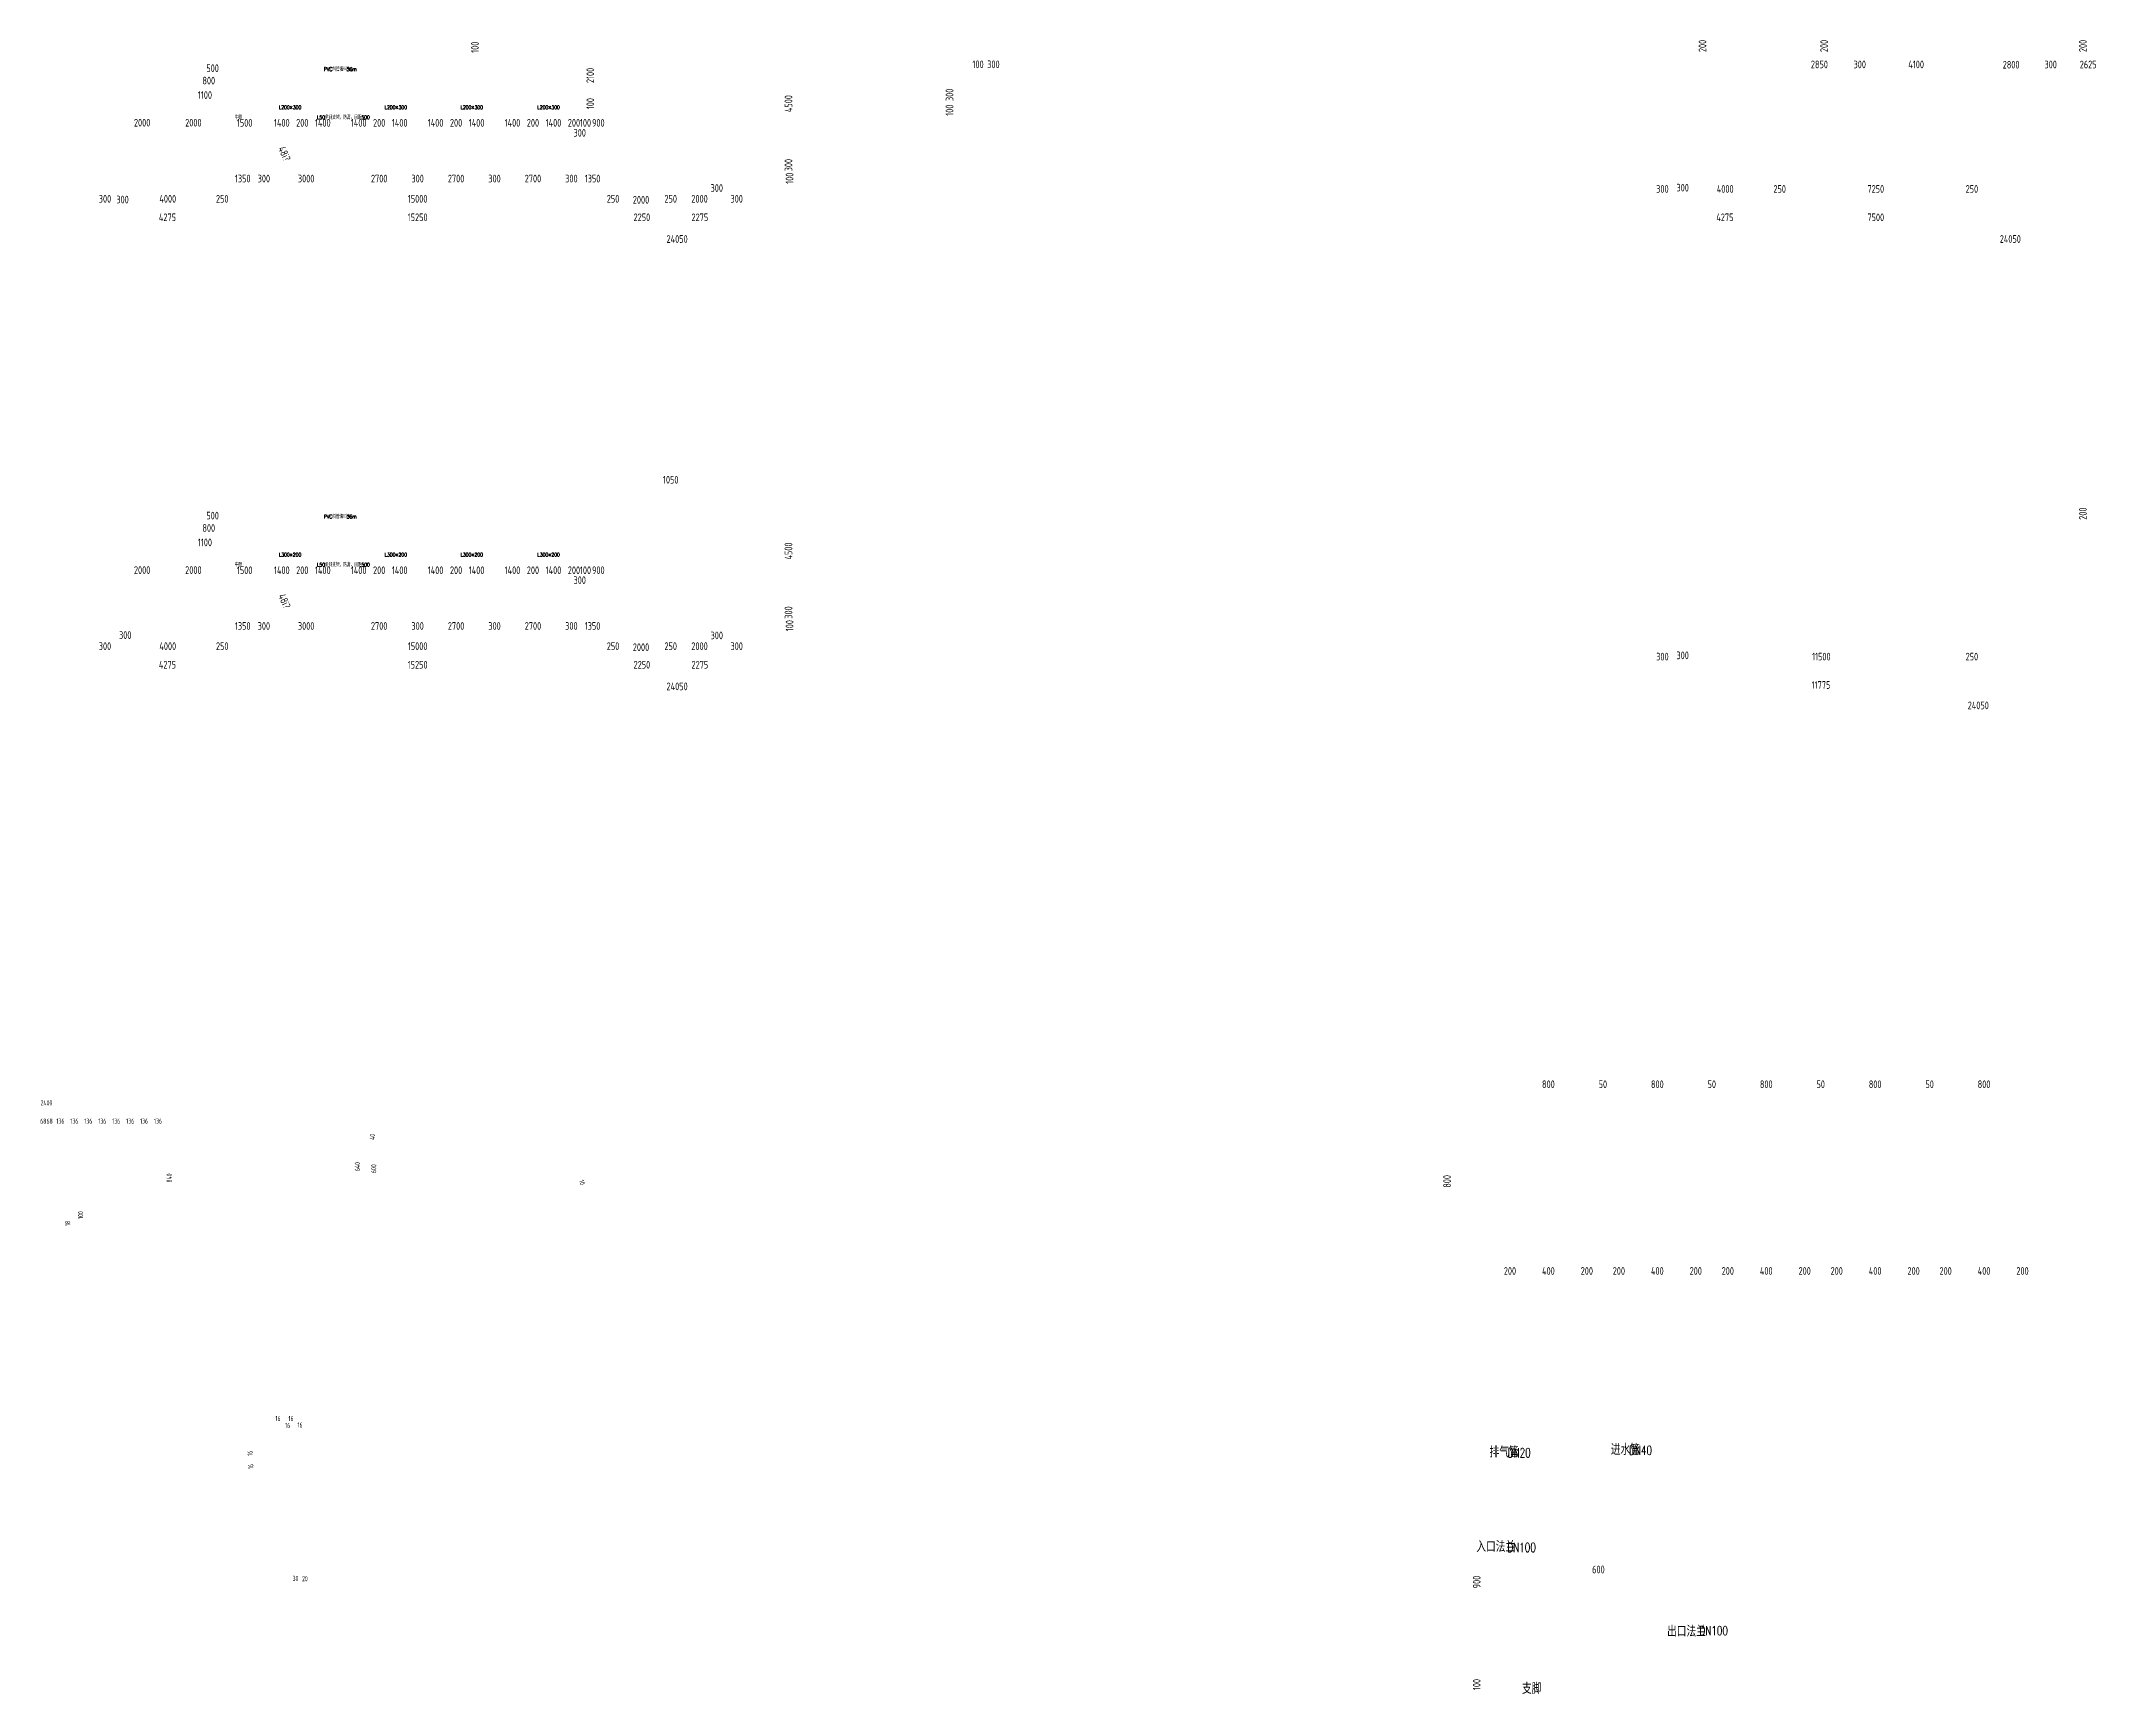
# Model space of a CAD drawing. Extents: x 838828 to 1489448, y 610351 to 848160.
# Drawn here: x 1327046 to 1407187, y 770109 to 834621 of the extents above; entities that cross this region are included whole.
import ezdxf

# ---------------------------------------------------------------- set-up
doc = ezdxf.new("R2010")
doc.units = 0
doc.header["$LTSCALE"] = 1000
doc.header["$MEASUREMENT"] = 0
doc.layers.get('0').update_dxf_attribs({"linetype": 'CONTINUOUS', "lineweight": 13})
doc.layers.add('HATCH', color=8, linetype='CONTINUOUS', lineweight=13)
doc.layers.add('标注', color=8, linetype='CONTINUOUS', lineweight=13)
doc.styles.add('BZ', font='simplex.shx', dxfattribs={"width": 0.8, "bigfont": 'hztxt.shx'})
doc.styles.add('TSSD_DIMENSION', font='tssdeng.shx', dxfattribs={"width": 0.7, "bigfont": 'tssdchn.shx'})

msp = doc.modelspace()

# ---------------------------------------------------------------- texts
at = {"ltscale": 200, "style": 'BZ', "width": 0.7}
for s, height, p in [('排气管', 432, (1383565, 779339, 36000)), ('进水管', 432, (1388299, 779435, 36000)), ('DN40', 360, (1389010, 779439, 43200)), ('DN20', 360, (1384276, 779343, 43200)), ('入口法兰', 432, (1383051, 775645, 36000)), ('DN100', 360, (1384260, 775649, 43200)), ('出口法兰', 432, (1390493, 772341, 36000)), ('DN100', 360, (1391755, 772397, 43200)), ('支脚', 432, (1384833, 770109, 36000))]:
    msp.add_text(s, height=height, dxfattribs=at).set_placement(p)
at = {"layer": 'HATCH', "color": 7, "ltscale": 0.001, "attachment_point": 5, "style": 'TSSD_DIMENSION'}
for s, insert, char_height, rotation in [('\\A1;100', (1343974, 834380), 300, 90), ('\\A1;200', (1391873, 834430), 300, 90), ('\\A1;200', (1396619, 834430), 300, 90), ('\\A1;200', (1406718, 834430), 300, 90), ('\\A1;2100', (1348476, 833280), 300, 90), ('\\A1;300', (1362493, 832523), 300, 90), ('\\A1;100', (1348476, 832180), 300, 90), ('\\A1;4500', (1356209, 832180), 300, 90), ('\\A1;100', (1362493, 831923), 300, 90), ('\\A1;48¡?', (1336543, 830221), 300, 294.00639), ('\\A1;300', (1356209, 829780), 300, 90), ('\\A1;100', (1356252, 829267), 300, 90), ('\\A1;200', (1406718, 816177), 300, 90), ('\\A1;4500', (1356209, 814718), 300, 90), ('\\A1;48¡?', (1336543, 812758), 300, 294.00639), ('\\A1;300', (1356209, 812318), 300, 90), ('\\A1;100', (1356252, 811805), 300, 90), ('\\A1;40', (1339973, 791852), 200, 90), ('\\A1;840', (1332046, 790246), 200, 90), ('\\A1;640', (1339386, 790692), 200, 90), ('\\A1;600', (1340023, 790612), 200, 90), ('\\A1;800', (1381906, 790116), 300, 90), ('\\A1;10', (1348152, 790075), 200, 288.28099), ('\\A1;100', (1328588, 788799), 200, 90), ('\\A1;18', (1328083, 788471), 200, 90), ('\\A1;16', (1335198, 779503), 200, 90), ('\\A1;16', (1335225, 778984), 200, 90), ('\\A1;900', (1383064, 774477), 300, 90), ('\\A1;100', (1383064, 770477), 300, 90)]:
    msp.add_mtext(s, dxfattribs=dict(at, insert=insert, char_height=char_height, rotation=rotation))
for s, insert, char_height in [('\\A1;500', (1333739, 833561), 300), ('\\A1;100', (1363606, 833713), 300), ('\\A1;300', (1364206, 833713), 300), ('\\A1;2850', (1396436, 833710), 300), ('\\A1;300', (1398011, 833710), 300), ('\\A1;4100', (1400211, 833710), 300), ('\\A1;2800', (1403917, 833700), 300), ('\\A1;300', (1405461, 833706), 300), ('\\A1;2625', (1406924, 833706), 300), ('\\A1;800', (1333589, 833078), 300), ('\\A1;1100', (1333439, 832515), 300), ('\\A1;2000', (1330989, 831436), 300), ('\\A1;2000', (1332989, 831436), 300), ('\\A1;1500', (1334989, 831430), 300), ('\\A1;1400', (1336439, 831430), 300), ('\\A1;200', (1337239, 831430), 300), ('\\A1;1400', (1338039, 831430), 300), ('\\A1;1400', (1339439, 831430), 300), ('\\A1;200', (1340239, 831430), 300), ('\\A1;1400', (1341039, 831430), 300), ('\\A1;1400', (1342439, 831430), 300), ('\\A1;200', (1343239, 831430), 300), ('\\A1;1400', (1344039, 831430), 300), ('\\A1;1400', (1345439, 831430), 300), ('\\A1;200', (1346239, 831430), 300), ('\\A1;1400', (1347039, 831430), 300), ('\\A1;200', (1347839, 831430), 300), ('\\A1;300', (1348064, 831041), 300), ('\\A1;100', (1348289, 831430), 300), ('\\A1;900', (1348789, 831430), 300), ('\\A1;1350', (1334914, 829254), 300), ('\\A1;300', (1335739, 829254), 300), ('\\A1;3000', (1337389, 829254), 300), ('\\A1;2700', (1340239, 829254), 300), ('\\A1;300', (1341739, 829254), 300), ('\\A1;2700', (1343239, 829254), 300), ('\\A1;300', (1344739, 829254), 300), ('\\A1;2700', (1346239, 829254), 300), ('\\A1;300', (1347739, 829254), 300), ('\\A1;1350', (1348564, 829254), 300), ('\\A1;300', (1353412, 828886), 300), ('\\A1;300', (1390311, 828849), 300), ('\\A1;300', (1391101, 828899), 300), ('\\A1;4000', (1392761, 828849), 300), ('\\A1;250', (1394886, 828849), 300), ('\\A1;7250', (1398636, 828849), 300), ('\\A1;250', (1402386, 828849), 300), ('\\A1;300', (1329539, 828465), 300), ('\\A1;300', (1330225, 828435), 300), ('\\A1;4275', (1331977, 827742), 300), ('\\A1;4000', (1331989, 828465), 300), ('\\A1;250', (1334114, 828465), 300), ('\\A1;15250', (1341739, 827742), 300), ('\\A1;15000', (1341739, 828465), 300), ('\\A1;250', (1349364, 828465), 300), ('\\A1;2000', (1350455, 828425), 300), ('\\A1;2250', (1350489, 827742), 300), ('\\A1;250', (1351614, 828465), 300), ('\\A1;2000', (1352739, 828465), 300), ('\\A1;2275', (1352752, 827742), 300), ('\\A1;300', (1354189, 828465), 300), ('\\A1;4275', (1392749, 827742), 300), ('\\A1;7500', (1398636, 827742), 300), ('\\A1;24050', (1351864, 826896), 300), ('\\A1;24050', (1403886, 826896), 300), ('\\A1;1050', (1351614, 817499), 300), ('\\A1;500', (1333739, 816099), 300), ('\\A1;1100', (1333439, 815053), 300), ('\\A1;800', (1333589, 815616), 300), ('\\A1;2000', (1330989, 813974), 300), ('\\A1;2000', (1332989, 813974), 300), ('\\A1;1500', (1334989, 813967), 300), ('\\A1;1400', (1336439, 813967), 300), ('\\A1;200', (1337239, 813967), 300), ('\\A1;1400', (1338039, 813967), 300), ('\\A1;1400', (1339439, 813967), 300), ('\\A1;200', (1340239, 813967), 300), ('\\A1;1400', (1341039, 813967), 300), ('\\A1;1400', (1342439, 813967), 300), ('\\A1;200', (1343239, 813967), 300), ('\\A1;1400', (1344039, 813967), 300), ('\\A1;1400', (1345439, 813967), 300), ('\\A1;200', (1346239, 813967), 300), ('\\A1;1400', (1347039, 813967), 300), ('\\A1;200', (1347839, 813967), 300), ('\\A1;300', (1348064, 813579), 300), ('\\A1;100', (1348289, 813967), 300), ('\\A1;900', (1348789, 813967), 300), ('\\A1;1350', (1334914, 811792), 300), ('\\A1;300', (1335739, 811792), 300), ('\\A1;3000', (1337389, 811792), 300), ('\\A1;2700', (1340239, 811792), 300), ('\\A1;300', (1341739, 811792), 300), ('\\A1;2700', (1343239, 811792), 300), ('\\A1;300', (1344739, 811792), 300), ('\\A1;2700', (1346239, 811792), 300), ('\\A1;300', (1347739, 811792), 300), ('\\A1;1350', (1348564, 811792), 300), ('\\A1;300', (1329539, 811003), 300), ('\\A1;300', (1330329, 811436), 300), ('\\A1;4000', (1331989, 811003), 300), ('\\A1;250', (1334114, 811003), 300), ('\\A1;15000', (1341739, 811003), 300), ('\\A1;250', (1349364, 811003), 300), ('\\A1;2000', (1350455, 810962), 300), ('\\A1;250', (1351614, 811003), 300), ('\\A1;2000', (1352739, 811003), 300), ('\\A1;300', (1353412, 811424), 300), ('\\A1;300', (1354189, 811003), 300), ('\\A1;4275', (1331977, 810279), 300), ('\\A1;15250', (1341739, 810279), 300), ('\\A1;2250', (1350489, 810279), 300), ('\\A1;2275', (1352752, 810279), 300), ('\\A1;300', (1390311, 810595), 300), ('\\A1;300', (1391101, 810645), 300), ('\\A1;11500', (1396511, 810595), 300), ('\\A1;250', (1402386, 810595), 300), ('\\A1;24050', (1351864, 809434), 300), ('\\A1;11775', (1396499, 809488), 300), ('\\A1;24050', (1402636, 808693), 300), ('\\A1;800', (1385862, 793905), 300), ('\\A1;50', (1387987, 793905), 300), ('\\A1;800', (1390112, 793905), 300), ('\\A1;50', (1392237, 793905), 300), ('\\A1;800', (1394362, 793905), 300), ('\\A1;50', (1396487, 793905), 300), ('\\A1;800', (1398612, 793905), 300), ('\\A1;50', (1400737, 793905), 300), ('\\A1;800', (1402862, 793905), 300), ('\\A1;2400', (1327256, 793181), 200), ('\\A1;68', (1327132, 792466), 200), ('\\A1;68', (1327379, 792466), 200), ('\\A1;136', (1327800, 792466), 200), ('\\A1;136', (1328344, 792466), 200), ('\\A1;136', (1328888, 792466), 200), ('\\A1;136', (1329432, 792466), 200), ('\\A1;136', (1329976, 792466), 200), ('\\A1;136', (1330520, 792466), 200), ('\\A1;136', (1331064, 792466), 200), ('\\A1;136', (1331608, 792466), 200), ('\\A1;200', (1384362, 786618), 300), ('\\A1;400', (1385862, 786618), 300), ('\\A1;200', (1387362, 786618), 300), ('\\A1;200', (1388612, 786618), 300), ('\\A1;400', (1390112, 786618), 300), ('\\A1;200', (1391612, 786618), 300), ('\\A1;200', (1392862, 786618), 300), ('\\A1;400', (1394362, 786618), 300), ('\\A1;200', (1395862, 786618), 300), ('\\A1;200', (1397112, 786618), 300), ('\\A1;400', (1398612, 786618), 300), ('\\A1;200', (1400112, 786618), 300), ('\\A1;200', (1401362, 786618), 300), ('\\A1;400', (1402862, 786618), 300), ('\\A1;200', (1404362, 786618), 300), ('\\A1;16', (1336290, 780863), 200), ('\\A1;16', (1336668, 780588), 200), ('\\A1;16', (1336796, 780856), 200), ('\\A1;16', (1337149, 780606), 200), ('\\A1;600', (1387813, 774966), 300), ('\\A1;30', (1336975, 774619), 200), ('\\A1;20', (1337342, 774607), 200)]:
    msp.add_mtext(s, dxfattribs=dict(at, insert=insert, char_height=char_height))
at = {"layer": '标注', "style": 'BZ', "width": 0.7}
for s, height, p in [('PVC斜管填料56m', 150, (1338077, 833448)), ('3', 75, (1339024, 833519)), ('L200×300', 150, (1336324, 831960)), ('L200×300', 150, (1340449, 831960)), ('L200×300', 150, (1343412, 831960)), ('L200×300', 150, (1346412, 831960)), ('牛腿', 150, (1334602, 831569)), ('L50角钢支架，防腐，间距500', 150, (1337810, 831569)), ('PVC斜管填料56m', 150, (1338077, 815986)), ('3', 75, (1339024, 816057)), ('牛腿', 150, (1334602, 814107)), ('L300×200', 150, (1336324, 814498)), ('L50角钢支架，防腐，间距500', 150, (1337810, 814107)), ('L300×200', 150, (1340449, 814498)), ('L300×200', 150, (1343412, 814498)), ('L300×200', 150, (1346412, 814498))]:
    msp.add_text(s, height=height, dxfattribs=at).set_placement(p)

doc.saveas('drawing.dxf')
